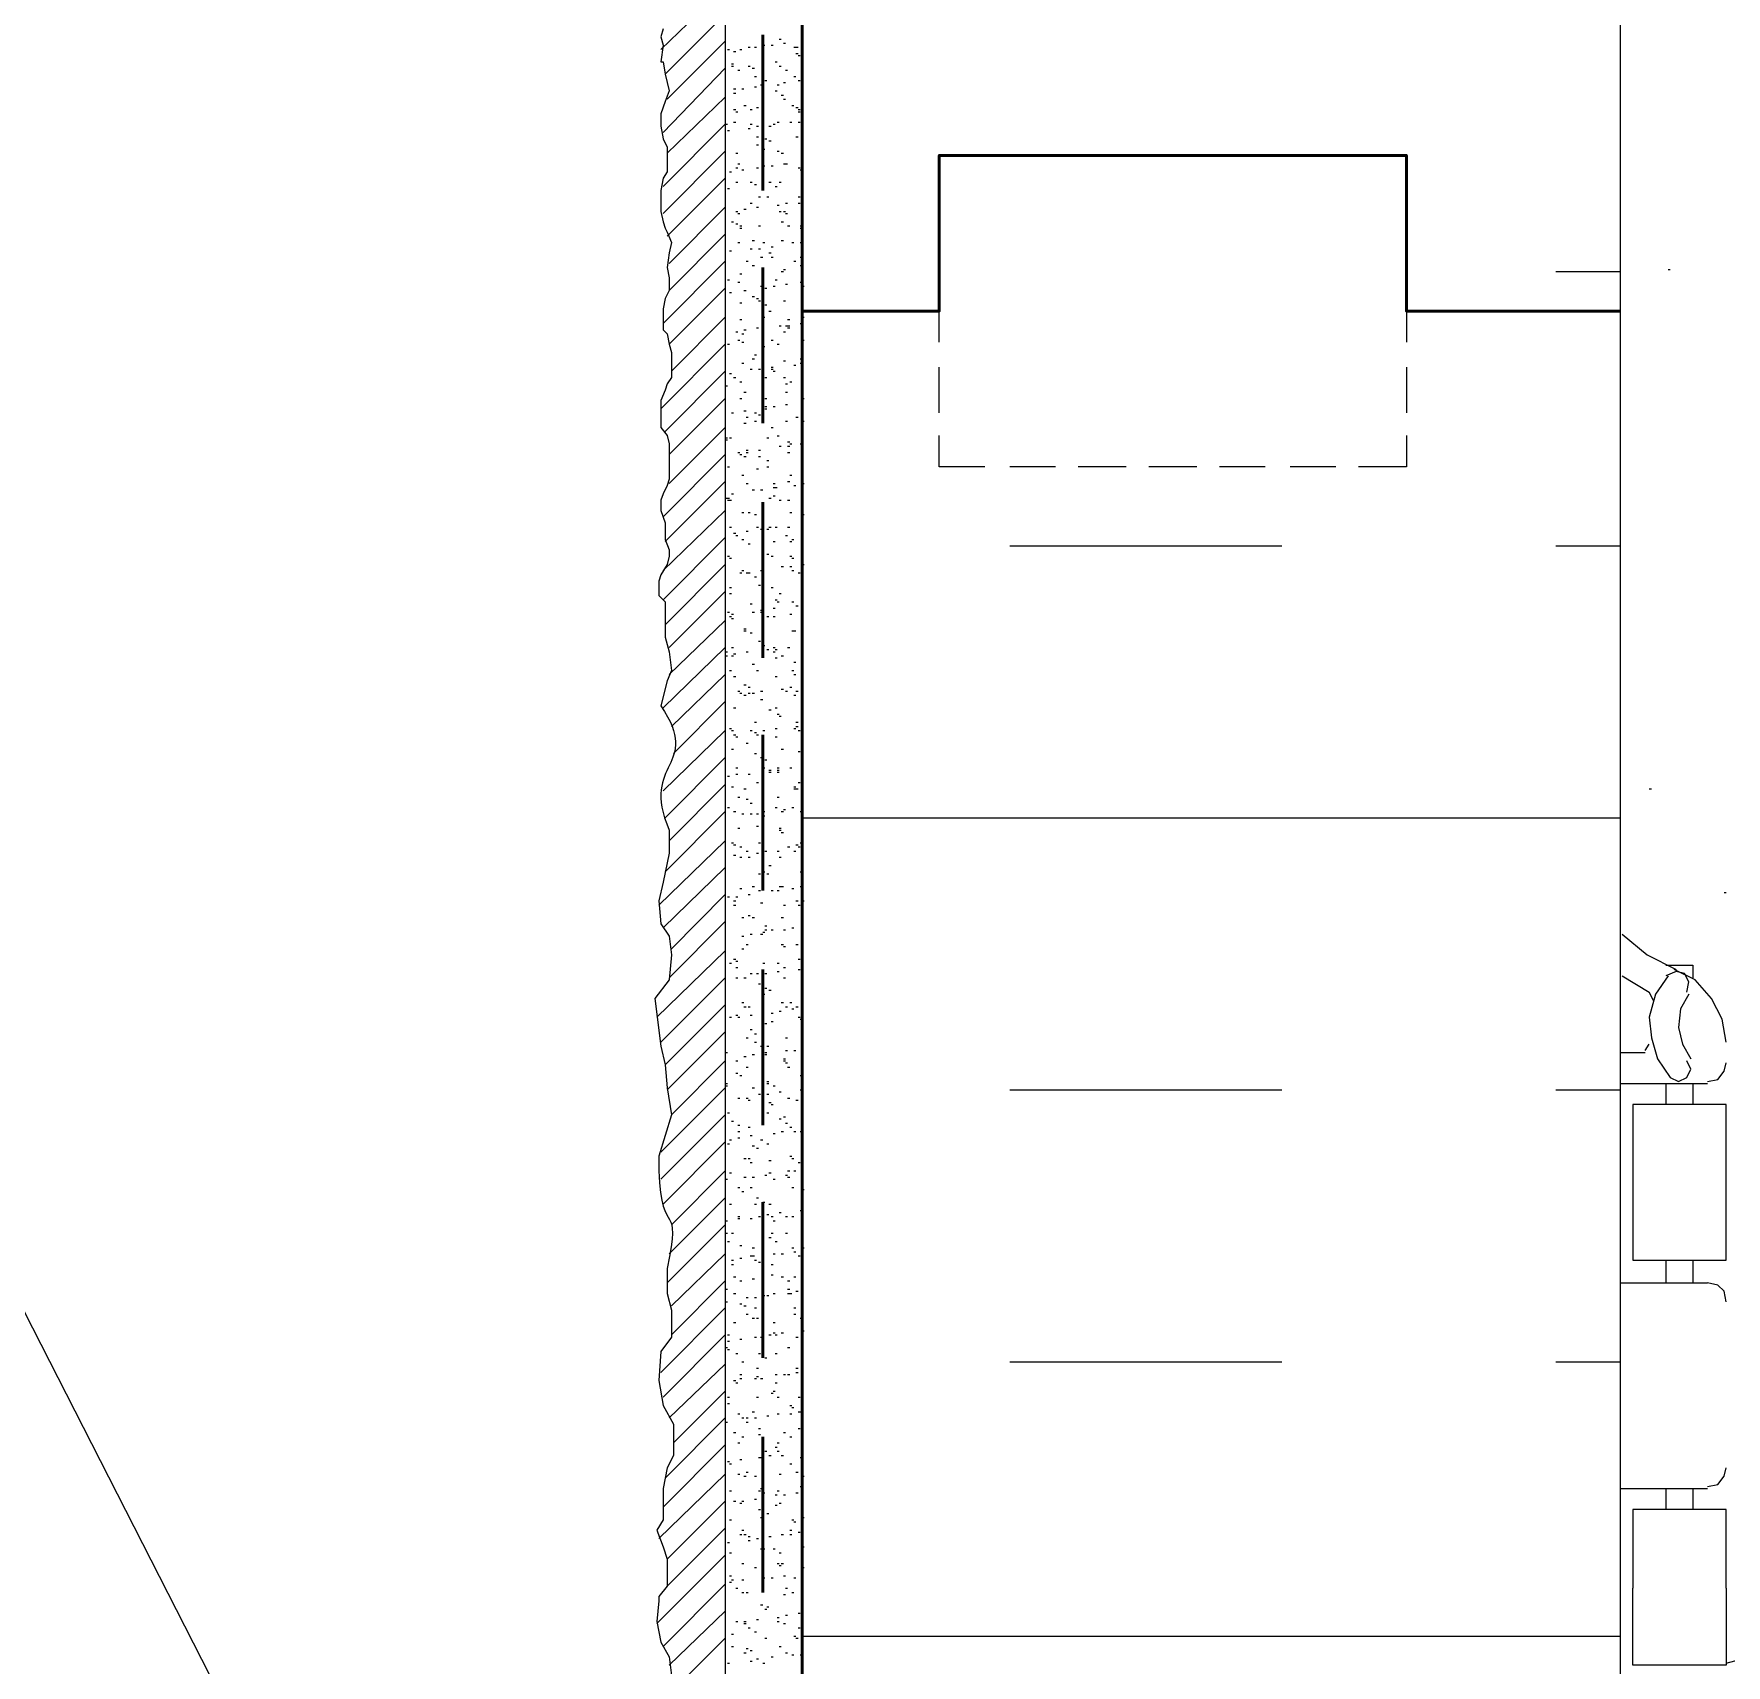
# Model space of a CAD drawing. Header units: millimetres. Extents: x 14 to 201, y 16 to 268.
# Drawn here: x 73.09 to 90.34, y 214.1 to 230.73 of the extents above; entities that cross this region are included whole.
import ezdxf

# ---------------------------------------------------------------- set-up
doc = ezdxf.new("R2010")
doc.units = ezdxf.units.MM
doc.header["$MEASUREMENT"] = 0
doc.layers.get('0').update_dxf_attribs({"linetype": 'CONTINUOUS'})

msp = doc.modelspace()

# ---------------------------------------------------------------- linework, layer by layer
at = {"color": 0, "linetype": 'Continuous', "lineweight": 15, "true_color": 0x000007}
for p, q in [((80.137, 256.476), (80.137, 210.651)), ((82.317, 227.584), (82.317, 227.902)), ((87.08, 227.902), (87.08, 227.584)), ((82.317, 226.864), (82.317, 227.33)), ((87.08, 227.33), (87.08, 226.864)), ((83.503, 226.314), (83.037, 226.314)), ((84.222, 226.314), (83.735, 226.314)), ((84.942, 226.314), (84.455, 226.314)), ((85.64, 226.314), (85.175, 226.314)), ((86.36, 226.314), (85.894, 226.314)), ((89.281, 221.128), (89.556, 220.959)), ((89.598, 220.874), (89.556, 220.959)), ((89.26, 220.345), (89.514, 220.345)), ((89.514, 220.366), (89.556, 220.43)), ((89.26, 220.028), (90.149, 220.028)), ((89.725, 220.028), (89.725, 219.816)), ((90.001, 220.028), (90.001, 219.816)), ((89.725, 218.228), (89.725, 217.996)), ((90.001, 218.228), (90.001, 217.996)), ((89.26, 217.996), (90.149, 217.996)), ((89.26, 215.9), (90.149, 215.9)), ((89.725, 215.9), (89.725, 215.688)), ((90.001, 215.9), (90.001, 215.688)), ((90.339, 214.122), (90.657, 214.207))]:
    msp.add_line(p, q, dxfattribs=at)
at = {"color": 0, "linetype": 'Continuous', "lineweight": 25, "true_color": 0x000007}
for p, q in [((89.26, 256.477), (89.26, 227.902)), ((89.26, 227.902), (89.26, 193.823))]:
    msp.add_line(p, q, dxfattribs=at)
at = {"color": 0, "linetype": 'Continuous', "lineweight": 15, "true_color": 0x656565}
for p, q in [((79.481, 230.569), (80.137, 231.204)), ((79.523, 230.315), (80.137, 230.928)), ((79.544, 230.061), (80.137, 230.653)), ((80.687, 230.674), (80.708, 230.674)), ((80.158, 230.569), (80.179, 230.569)), ((80.222, 230.547), (80.243, 230.547)), ((80.285, 230.569), (80.306, 230.569)), ((80.37, 230.59), (80.391, 230.59)), ((80.433, 230.59), (80.454, 230.59)), ((80.518, 230.611), (80.539, 230.611)), ((80.603, 230.611), (80.624, 230.611)), ((80.73, 230.632), (80.751, 230.632)), ((80.835, 230.59), (80.857, 230.59)), ((80.857, 230.59), (80.878, 230.59)), ((80.857, 230.526), (80.878, 230.526)), ((80.878, 230.505), (80.899, 230.505)), ((79.502, 229.722), (80.137, 230.378)), ((80.2, 230.42), (80.222, 230.42)), ((80.2, 230.399), (80.222, 230.399)), ((80.264, 230.357), (80.285, 230.357)), ((80.37, 230.399), (80.391, 230.399)), ((80.412, 230.378), (80.433, 230.378)), ((80.645, 230.441), (80.666, 230.441)), ((80.687, 230.399), (80.708, 230.399)), ((80.751, 230.357), (80.772, 230.357)), ((80.222, 230.166), (80.243, 230.166)), ((80.306, 230.166), (80.327, 230.166)), ((80.433, 230.293), (80.454, 230.293)), ((80.433, 230.188), (80.454, 230.188)), ((80.497, 230.209), (80.518, 230.209)), ((80.539, 230.251), (80.56, 230.251)), ((80.645, 230.145), (80.666, 230.145)), ((80.666, 230.209), (80.687, 230.209)), ((80.73, 230.23), (80.751, 230.23)), ((80.835, 230.293), (80.857, 230.293)), ((80.878, 230.251), (80.899, 230.251)), ((79.544, 229.51), (80.137, 230.082)), ((80.222, 230.124), (80.243, 230.124)), ((80.327, 229.997), (80.349, 229.997)), ((80.454, 229.976), (80.476, 229.976)), ((80.708, 230.103), (80.73, 230.103)), ((80.73, 230.061), (80.751, 230.061)), ((80.814, 229.997), (80.835, 229.997)), ((80.857, 229.976), (80.878, 229.976)), ((79.502, 229.172), (80.137, 229.807)), ((80.137, 229.806), (80.158, 229.806)), ((80.222, 229.955), (80.243, 229.955)), ((80.222, 229.828), (80.243, 229.828)), ((80.243, 229.934), (80.264, 229.934)), ((80.391, 229.955), (80.412, 229.955)), ((80.391, 229.806), (80.412, 229.806)), ((80.454, 229.785), (80.476, 229.785)), ((80.581, 229.785), (80.603, 229.785)), ((80.624, 229.806), (80.645, 229.806)), ((80.666, 229.828), (80.687, 229.828)), ((80.793, 229.828), (80.814, 229.828)), ((80.878, 229.955), (80.899, 229.955)), ((80.878, 229.934), (80.899, 229.934)), ((80.878, 229.828), (80.899, 229.828)), ((80.158, 229.743), (80.179, 229.743)), ((80.37, 229.764), (80.391, 229.764)), ((80.454, 229.679), (80.476, 229.679)), ((80.539, 229.658), (80.56, 229.658)), ((80.581, 229.637), (80.603, 229.637)), ((80.857, 229.679), (80.878, 229.679)), ((79.502, 228.896), (80.137, 229.531)), ((80.243, 229.51), (80.264, 229.51)), ((80.454, 229.595), (80.476, 229.595)), ((80.518, 229.553), (80.539, 229.553)), ((80.666, 229.531), (80.687, 229.531)), ((80.708, 229.51), (80.73, 229.51)), ((80.179, 229.32), (80.2, 229.32)), ((80.243, 229.362), (80.264, 229.362)), ((80.264, 229.404), (80.285, 229.404)), ((80.306, 229.341), (80.327, 229.341)), ((80.454, 229.362), (80.476, 229.362)), ((80.518, 229.383), (80.539, 229.383)), ((80.603, 229.383), (80.624, 229.383)), ((80.73, 229.404), (80.751, 229.404)), ((80.751, 229.404), (80.772, 229.404)), ((80.878, 229.362), (80.899, 229.362)), ((80.878, 229.362), (80.899, 229.362)), ((80.899, 229.341), (80.92, 229.341)), ((79.544, 228.664), (80.137, 229.256)), ((80.158, 229.15), (80.179, 229.15)), ((80.243, 229.214), (80.264, 229.214)), ((80.391, 229.214), (80.412, 229.214)), ((80.433, 229.193), (80.454, 229.193)), ((80.581, 229.214), (80.603, 229.214)), ((80.645, 229.171), (80.666, 229.171)), ((80.687, 229.214), (80.708, 229.214)), ((79.565, 228.388), (80.137, 228.96)), ((80.327, 228.939), (80.349, 228.939)), ((80.391, 229.002), (80.412, 229.002)), ((80.454, 228.96), (80.476, 228.96)), ((80.476, 229.066), (80.497, 229.066)), ((80.56, 229.066), (80.581, 229.066)), ((80.666, 228.981), (80.687, 228.981)), ((80.751, 229.002), (80.772, 229.002)), ((80.878, 229.066), (80.899, 229.066)), ((80.878, 229.002), (80.899, 229.002)), ((80.878, 229.002), (80.899, 229.002)), ((80.2, 228.812), (80.222, 228.812)), ((80.243, 228.918), (80.264, 228.918)), ((80.243, 228.79), (80.264, 228.79)), ((80.264, 228.896), (80.285, 228.896)), ((80.285, 228.769), (80.306, 228.769)), ((80.476, 228.769), (80.497, 228.769)), ((80.687, 228.918), (80.708, 228.918)), ((80.708, 228.812), (80.73, 228.812)), ((80.73, 228.918), (80.751, 228.918)), ((80.751, 228.896), (80.772, 228.896)), ((80.772, 228.769), (80.793, 228.769)), ((80.899, 228.769), (80.92, 228.769)), ((79.565, 228.113), (80.137, 228.685)), ((80.264, 228.6), (80.285, 228.6)), ((80.285, 228.748), (80.306, 228.748)), ((80.412, 228.621), (80.433, 228.621)), ((80.518, 228.6), (80.539, 228.6)), ((80.708, 228.621), (80.73, 228.621)), ((80.814, 228.6), (80.835, 228.6)), ((80.899, 228.748), (80.92, 228.748)), ((80.899, 228.6), (80.92, 228.6)), ((79.502, 227.775), (80.137, 228.41)), ((80.179, 228.515), (80.2, 228.515)), ((80.349, 228.41), (80.37, 228.41)), ((80.391, 228.537), (80.412, 228.537)), ((80.476, 228.537), (80.497, 228.537)), ((80.497, 228.452), (80.518, 228.452)), ((80.581, 228.494), (80.603, 228.494)), ((80.603, 228.558), (80.624, 228.558)), ((80.603, 228.452), (80.624, 228.452)), ((80.835, 228.41), (80.857, 228.41)), ((80.899, 228.452), (80.92, 228.452)), ((80.285, 228.282), (80.306, 228.282)), ((80.412, 228.367), (80.433, 228.367)), ((80.708, 228.304), (80.73, 228.304)), ((80.73, 228.325), (80.751, 228.325)), ((80.899, 228.367), (80.92, 228.367)), ((88.604, 228.304), (89.26, 228.304)), ((89.747, 228.325), (89.768, 228.325)), ((79.565, 227.563), (80.137, 228.134)), ((80.158, 228.219), (80.179, 228.219)), ((80.179, 228.092), (80.2, 228.092)), ((80.264, 228.198), (80.285, 228.198)), ((80.327, 228.113), (80.349, 228.113)), ((80.497, 228.155), (80.518, 228.155)), ((80.539, 228.134), (80.56, 228.134)), ((80.624, 228.155), (80.645, 228.155)), ((80.645, 228.219), (80.666, 228.219)), ((80.751, 228.177), (80.772, 228.177)), ((80.899, 228.198), (80.92, 228.198)), ((80.92, 228.155), (80.941, 228.155)), ((80.285, 227.986), (80.306, 227.986)), ((80.412, 228.05), (80.433, 228.05)), ((80.454, 228.029), (80.476, 228.029)), ((80.476, 228.007), (80.497, 228.007)), ((80.539, 227.965), (80.56, 227.965)), ((80.581, 227.902), (80.603, 227.902)), ((80.73, 228.007), (80.751, 228.007)), ((79.587, 227.288), (80.137, 227.838)), ((80.285, 227.817), (80.306, 227.817)), ((80.454, 227.732), (80.476, 227.732)), ((80.518, 227.838), (80.539, 227.838)), ((80.687, 227.753), (80.708, 227.753)), ((80.751, 227.753), (80.772, 227.753)), ((80.772, 227.817), (80.793, 227.817)), ((80.772, 227.753), (80.793, 227.753)), ((80.772, 227.732), (80.793, 227.732)), ((80.899, 227.774), (80.92, 227.774)), ((80.92, 227.838), (80.941, 227.838)), ((79.481, 226.907), (80.137, 227.563)), ((80.158, 227.563), (80.179, 227.563)), ((80.243, 227.69), (80.264, 227.69)), ((80.264, 227.605), (80.285, 227.605)), ((80.306, 227.669), (80.327, 227.669)), ((80.306, 227.584), (80.327, 227.584)), ((80.327, 227.711), (80.349, 227.711)), ((80.518, 227.542), (80.539, 227.542)), ((80.603, 227.605), (80.624, 227.605)), ((80.666, 227.563), (80.687, 227.563)), ((80.73, 227.69), (80.751, 227.69)), ((80.92, 227.605), (80.941, 227.605)), ((80.306, 227.372), (80.327, 227.372)), ((80.412, 227.415), (80.433, 227.415)), ((80.433, 227.457), (80.454, 227.457)), ((80.73, 227.394), (80.751, 227.394)), ((80.899, 227.415), (80.92, 227.415)), ((80.899, 227.372), (80.92, 227.372)), ((79.523, 226.674), (80.137, 227.288)), ((80.179, 227.266), (80.2, 227.266)), ((80.222, 227.224), (80.243, 227.224)), ((80.391, 227.309), (80.412, 227.309)), ((80.476, 227.309), (80.497, 227.309)), ((80.539, 227.224), (80.56, 227.224)), ((80.603, 227.33), (80.624, 227.33)), ((80.603, 227.309), (80.624, 227.309)), ((80.624, 227.288), (80.645, 227.288)), ((80.73, 227.224), (80.751, 227.224)), ((80.835, 227.351), (80.857, 227.351)), ((80.137, 227.139), (80.158, 227.139)), ((80.285, 227.182), (80.306, 227.182)), ((80.327, 227.076), (80.349, 227.076)), ((80.751, 227.161), (80.772, 227.161)), ((80.751, 227.076), (80.772, 227.076)), ((80.793, 227.182), (80.814, 227.182)), ((79.565, 226.441), (80.137, 227.012)), ((80.2, 226.864), (80.222, 226.864)), ((80.285, 227.012), (80.306, 227.012)), ((80.327, 226.886), (80.349, 226.886)), ((80.433, 226.864), (80.454, 226.864)), ((80.539, 227.012), (80.56, 227.012)), ((80.539, 226.928), (80.56, 226.928)), ((80.539, 226.907), (80.56, 226.907)), ((80.624, 226.928), (80.645, 226.928)), ((80.751, 226.949), (80.772, 226.949)), ((80.92, 227.012), (80.941, 227.012)), ((79.565, 226.145), (80.137, 226.716)), ((80.327, 226.759), (80.349, 226.759)), ((80.349, 226.822), (80.37, 226.822)), ((80.433, 226.78), (80.454, 226.78)), ((80.476, 226.843), (80.497, 226.843)), ((80.603, 226.716), (80.624, 226.716)), ((80.751, 226.78), (80.772, 226.78)), ((80.857, 226.822), (80.878, 226.822)), ((80.92, 226.78), (80.941, 226.78)), ((80.137, 226.61), (80.158, 226.61)), ((80.137, 226.589), (80.158, 226.589)), ((80.179, 226.61), (80.2, 226.61)), ((80.56, 226.61), (80.581, 226.61)), ((80.666, 226.631), (80.687, 226.631)), ((80.687, 226.526), (80.708, 226.526)), ((80.772, 226.568), (80.793, 226.568)), ((80.772, 226.526), (80.793, 226.526)), ((80.793, 226.547), (80.814, 226.547)), ((80.899, 226.547), (80.92, 226.547)), ((79.502, 225.806), (80.137, 226.441)), ((80.264, 226.462), (80.285, 226.462)), ((80.285, 226.441), (80.306, 226.441)), ((80.327, 226.42), (80.349, 226.42)), ((80.349, 226.483), (80.37, 226.483)), ((80.349, 226.462), (80.37, 226.462)), ((80.476, 226.483), (80.497, 226.483)), ((80.476, 226.42), (80.497, 226.42)), ((80.56, 226.378), (80.581, 226.378)), ((80.772, 226.462), (80.793, 226.462)), ((79.523, 225.552), (80.137, 226.166)), ((80.158, 226.314), (80.179, 226.314)), ((80.306, 226.229), (80.327, 226.229)), ((80.454, 226.293), (80.476, 226.293)), ((80.56, 226.314), (80.581, 226.314)), ((80.772, 226.166), (80.793, 226.166)), ((80.793, 226.229), (80.814, 226.229)), ((80.137, 225.996), (80.158, 225.996)), ((80.158, 225.996), (80.179, 225.996)), ((80.2, 226.039), (80.222, 226.039)), ((80.349, 226.145), (80.37, 226.145)), ((80.412, 226.081), (80.433, 226.081)), ((80.497, 226.081), (80.518, 226.081)), ((80.581, 225.996), (80.603, 225.996)), ((80.624, 226.145), (80.645, 226.145)), ((80.624, 226.102), (80.645, 226.102)), ((80.624, 226.018), (80.645, 226.018)), ((80.645, 226.102), (80.666, 226.102)), ((80.835, 226.123), (80.857, 226.123)), ((80.92, 226.145), (80.941, 226.145)), ((79.502, 225.256), (80.137, 225.87)), ((80.158, 225.975), (80.179, 225.975)), ((80.179, 225.975), (80.2, 225.975)), ((80.306, 225.848), (80.327, 225.848)), ((80.37, 225.848), (80.391, 225.848)), ((80.433, 225.827), (80.454, 225.827)), ((80.687, 225.975), (80.708, 225.975)), ((80.772, 225.975), (80.793, 225.975)), ((80.793, 225.848), (80.814, 225.848)), ((80.92, 225.827), (80.941, 225.827)), ((80.179, 225.7), (80.2, 225.7)), ((80.349, 225.658), (80.37, 225.658)), ((80.454, 225.7), (80.476, 225.7)), ((80.497, 225.679), (80.518, 225.679)), ((80.56, 225.679), (80.581, 225.679)), ((80.581, 225.7), (80.603, 225.7)), ((80.645, 225.7), (80.666, 225.7)), ((80.772, 225.7), (80.793, 225.7)), ((79.502, 224.959), (80.137, 225.594)), ((80.222, 225.637), (80.243, 225.637)), ((80.243, 225.615), (80.264, 225.615)), ((80.306, 225.573), (80.327, 225.573)), ((80.37, 225.531), (80.391, 225.531)), ((80.624, 225.552), (80.645, 225.552)), ((80.751, 225.615), (80.772, 225.615)), ((80.793, 225.552), (80.814, 225.552)), ((80.814, 225.573), (80.835, 225.573)), ((83.037, 225.51), (85.81, 225.51)), ((88.604, 225.51), (89.26, 225.51)), ((79.523, 224.705), (80.137, 225.319)), ((80.158, 225.404), (80.179, 225.404)), ((80.179, 225.383), (80.2, 225.383)), ((80.56, 225.425), (80.581, 225.425)), ((80.603, 225.404), (80.624, 225.404)), ((80.793, 225.404), (80.814, 225.404)), ((80.814, 225.383), (80.835, 225.383)), ((80.92, 225.319), (80.941, 225.319)), ((80.285, 225.235), (80.306, 225.235)), ((80.306, 225.256), (80.327, 225.256)), ((80.349, 225.235), (80.37, 225.235)), ((80.349, 225.235), (80.37, 225.235)), ((80.37, 225.235), (80.391, 225.235)), ((80.37, 225.235), (80.391, 225.235)), ((80.433, 225.192), (80.454, 225.192)), ((80.497, 225.256), (80.518, 225.256)), ((80.708, 225.298), (80.73, 225.298)), ((80.793, 225.298), (80.814, 225.298)), ((80.814, 225.256), (80.835, 225.256)), ((80.878, 225.235), (80.899, 225.235)), ((79.565, 224.473), (80.137, 225.044)), ((80.179, 225.086), (80.2, 225.086)), ((80.179, 225.023), (80.2, 225.023)), ((80.476, 225.107), (80.497, 225.107)), ((80.603, 225.086), (80.624, 225.086)), ((80.645, 224.959), (80.666, 224.959)), ((80.687, 225.023), (80.708, 225.023)), ((80.158, 224.832), (80.179, 224.832)), ((80.179, 224.79), (80.2, 224.79)), ((80.2, 224.811), (80.222, 224.811)), ((80.391, 224.917), (80.412, 224.917)), ((80.412, 224.832), (80.433, 224.832)), ((80.497, 224.854), (80.518, 224.854)), ((80.497, 224.832), (80.518, 224.832)), ((80.56, 224.79), (80.581, 224.79)), ((80.624, 224.875), (80.645, 224.875)), ((80.624, 224.79), (80.645, 224.79)), ((80.666, 224.938), (80.687, 224.938)), ((80.793, 224.811), (80.814, 224.811)), ((80.814, 224.938), (80.835, 224.938)), ((80.857, 224.896), (80.878, 224.896)), ((79.565, 224.197), (80.137, 224.748)), ((80.2, 224.769), (80.222, 224.769)), ((80.327, 224.663), (80.349, 224.663)), ((80.327, 224.642), (80.349, 224.642)), ((80.391, 224.621), (80.412, 224.621)), ((80.814, 224.642), (80.835, 224.642)), ((80.835, 224.642), (80.857, 224.642)), ((79.502, 223.859), (80.137, 224.473)), ((80.2, 224.472), (80.222, 224.472)), ((80.476, 224.536), (80.497, 224.536)), ((80.518, 224.494), (80.539, 224.494)), ((80.56, 224.451), (80.581, 224.451)), ((80.624, 224.472), (80.645, 224.472)), ((80.645, 224.451), (80.666, 224.451)), ((80.772, 224.472), (80.793, 224.472)), ((80.137, 224.43), (80.158, 224.43)), ((80.137, 224.388), (80.158, 224.388)), ((80.2, 224.388), (80.222, 224.388)), ((80.222, 224.409), (80.243, 224.409)), ((80.349, 224.43), (80.37, 224.43)), ((80.412, 224.303), (80.433, 224.303)), ((80.624, 224.43), (80.645, 224.43)), ((80.645, 224.367), (80.666, 224.367)), ((80.708, 224.388), (80.73, 224.388)), ((80.835, 224.324), (80.857, 224.324)), ((79.587, 223.668), (80.137, 224.197)), ((80.179, 224.24), (80.2, 224.24)), ((80.222, 224.176), (80.243, 224.176)), ((80.327, 224.091), (80.349, 224.091)), ((80.454, 224.24), (80.476, 224.24)), ((80.645, 224.176), (80.666, 224.176)), ((80.814, 224.24), (80.835, 224.24)), ((80.835, 224.197), (80.857, 224.197)), ((79.608, 223.393), (80.137, 223.922)), ((80.264, 224.028), (80.285, 224.028)), ((80.285, 224.007), (80.306, 224.007)), ((80.327, 223.986), (80.349, 223.986)), ((80.37, 224.07), (80.391, 224.07)), ((80.37, 224.007), (80.391, 224.007)), ((80.412, 224.007), (80.433, 224.007)), ((80.497, 224.028), (80.518, 224.028)), ((80.497, 223.943), (80.518, 223.943)), ((80.708, 224.049), (80.73, 224.049)), ((80.751, 224.028), (80.772, 224.028)), ((80.793, 224.07), (80.814, 224.07)), ((80.835, 223.986), (80.857, 223.986)), ((80.857, 224.028), (80.878, 224.028)), ((80.222, 223.859), (80.243, 223.859)), ((80.581, 223.838), (80.603, 223.838)), ((80.645, 223.859), (80.666, 223.859)), ((80.666, 223.795), (80.687, 223.795)), ((80.687, 223.774), (80.708, 223.774)), ((79.502, 223.012), (80.137, 223.626)), ((80.179, 223.647), (80.2, 223.647)), ((80.2, 223.626), (80.222, 223.626)), ((80.222, 223.584), (80.243, 223.584)), ((80.391, 223.626), (80.412, 223.626)), ((80.433, 223.711), (80.454, 223.711)), ((80.433, 223.605), (80.454, 223.605)), ((80.454, 223.584), (80.476, 223.584)), ((80.518, 223.626), (80.539, 223.626)), ((80.645, 223.647), (80.666, 223.647)), ((80.835, 223.647), (80.857, 223.647)), ((80.857, 223.711), (80.878, 223.711)), ((80.857, 223.668), (80.878, 223.668)), ((80.878, 223.626), (80.899, 223.626)), ((80.2, 223.435), (80.222, 223.435)), ((80.243, 223.562), (80.264, 223.562)), ((80.349, 223.499), (80.37, 223.499)), ((80.645, 223.562), (80.666, 223.562)), ((80.708, 223.435), (80.73, 223.435)), ((80.878, 223.414), (80.899, 223.414)), ((79.523, 222.737), (80.137, 223.351)), ((80.243, 223.245), (80.264, 223.245)), ((80.433, 223.393), (80.454, 223.393)), ((80.497, 223.351), (80.518, 223.351)), ((80.518, 223.245), (80.539, 223.245)), ((80.539, 223.329), (80.56, 223.329)), ((80.666, 223.245), (80.687, 223.245)), ((80.793, 223.245), (80.814, 223.245)), ((79.565, 222.504), (80.137, 223.076)), ((80.158, 223.16), (80.179, 223.16)), ((80.243, 223.181), (80.264, 223.181)), ((80.37, 223.181), (80.391, 223.181)), ((80.454, 223.097), (80.476, 223.097)), ((80.581, 223.224), (80.603, 223.224)), ((80.581, 223.203), (80.603, 223.203)), ((80.666, 223.224), (80.687, 223.224)), ((80.666, 223.203), (80.687, 223.203)), ((80.878, 223.097), (80.899, 223.097)), ((80.2, 223.054), (80.222, 223.054)), ((80.264, 222.948), (80.285, 222.948)), ((80.327, 223.033), (80.349, 223.033)), ((80.349, 222.927), (80.37, 222.927)), ((80.391, 222.885), (80.412, 222.885)), ((80.666, 222.948), (80.687, 222.948)), ((80.835, 223.054), (80.857, 223.054)), ((80.835, 223.033), (80.857, 223.033)), ((80.857, 223.033), (80.878, 223.033)), ((89.556, 223.033), (89.577, 223.033)), ((79.523, 222.187), (80.137, 222.8)), ((80.158, 222.843), (80.179, 222.843)), ((80.222, 222.8), (80.243, 222.8)), ((80.306, 222.779), (80.327, 222.779)), ((80.391, 222.779), (80.412, 222.779)), ((80.454, 222.779), (80.476, 222.779)), ((80.518, 222.8), (80.539, 222.8)), ((80.518, 222.758), (80.539, 222.758)), ((80.645, 222.843), (80.666, 222.843)), ((80.708, 222.8), (80.73, 222.8)), ((80.73, 222.821), (80.751, 222.821)), ((80.814, 222.843), (80.835, 222.843)), ((80.899, 222.8), (80.92, 222.8)), ((80.92, 222.737), (89.26, 222.737)), ((80.264, 222.631), (80.285, 222.631)), ((80.454, 222.652), (80.476, 222.652)), ((80.687, 222.631), (80.708, 222.631)), ((80.687, 222.61), (80.708, 222.61)), ((80.708, 222.589), (80.73, 222.589)), ((79.46, 221.848), (80.137, 222.504)), ((80.2, 222.483), (80.222, 222.483)), ((80.222, 222.462), (80.243, 222.462)), ((80.285, 222.44), (80.306, 222.44)), ((80.349, 222.398), (80.37, 222.398)), ((80.454, 222.377), (80.476, 222.377)), ((80.476, 222.483), (80.497, 222.483)), ((80.539, 222.398), (80.56, 222.398)), ((80.666, 222.398), (80.687, 222.398)), ((80.772, 222.44), (80.793, 222.44)), ((80.835, 222.398), (80.857, 222.398)), ((80.857, 222.462), (80.878, 222.462)), ((80.878, 222.44), (80.899, 222.44)), ((80.899, 222.483), (80.92, 222.483)), ((79.502, 221.615), (80.137, 222.229)), ((80.222, 222.356), (80.243, 222.356)), ((80.285, 222.335), (80.306, 222.335)), ((80.37, 222.335), (80.391, 222.335)), ((80.581, 222.25), (80.603, 222.25)), ((80.687, 222.335), (80.708, 222.335)), ((80.412, 222.038), (80.433, 222.038)), ((80.476, 222.165), (80.497, 222.165)), ((80.518, 222.187), (80.539, 222.187)), ((80.56, 222.165), (80.581, 222.165)), ((80.687, 222.038), (80.708, 222.038)), ((80.708, 222.038), (80.73, 222.038)), ((80.899, 222.187), (80.92, 222.187)), ((80.899, 222.038), (80.92, 222.038)), ((79.587, 221.403), (80.137, 221.954)), ((80.158, 221.932), (80.179, 221.932)), ((80.222, 221.89), (80.243, 221.89)), ((80.243, 221.932), (80.264, 221.932)), ((80.285, 222.017), (80.306, 222.017)), ((80.37, 221.954), (80.391, 221.954)), ((80.476, 221.996), (80.497, 221.996)), ((80.497, 221.869), (80.518, 221.869)), ((80.603, 221.996), (80.624, 221.996)), ((80.666, 221.996), (80.687, 221.996)), ((80.814, 222.017), (80.835, 222.017)), ((80.857, 221.89), (80.878, 221.89)), ((80.92, 221.89), (80.941, 221.89)), ((90.318, 221.975), (90.339, 221.975)), ((79.565, 221.107), (80.137, 221.679)), ((80.222, 221.848), (80.243, 221.848)), ((80.306, 221.721), (80.327, 221.721)), ((80.37, 221.742), (80.391, 221.742)), ((80.412, 221.721), (80.433, 221.721)), ((80.708, 221.721), (80.73, 221.721)), ((80.73, 221.848), (80.751, 221.848)), ((80.878, 221.848), (80.899, 221.848)), ((80.306, 221.53), (80.327, 221.53)), ((80.391, 221.552), (80.412, 221.552)), ((80.497, 221.552), (80.518, 221.552)), ((80.518, 221.573), (80.539, 221.573)), ((80.539, 221.636), (80.56, 221.636)), ((80.539, 221.594), (80.56, 221.594)), ((80.603, 221.594), (80.624, 221.594)), ((80.73, 221.594), (80.751, 221.594)), ((80.814, 221.615), (80.835, 221.615)), ((79.438, 220.705), (80.137, 221.382)), ((80.306, 221.403), (80.327, 221.403)), ((80.349, 221.446), (80.37, 221.446)), ((80.708, 221.446), (80.73, 221.446)), ((80.73, 221.424), (80.751, 221.424)), ((80.73, 221.424), (80.751, 221.424)), ((80.857, 221.446), (80.878, 221.446)), ((80.179, 221.255), (80.2, 221.255)), ((80.222, 221.297), (80.243, 221.297)), ((80.243, 221.276), (80.264, 221.276)), ((80.243, 221.213), (80.264, 221.213)), ((80.518, 221.255), (80.539, 221.255)), ((80.666, 221.255), (80.687, 221.255)), ((80.666, 221.171), (80.687, 221.171)), ((80.73, 221.213), (80.751, 221.213)), ((80.878, 221.297), (80.899, 221.297)), ((80.878, 221.192), (80.899, 221.192)), ((79.481, 220.451), (80.137, 221.107)), ((80.243, 221.107), (80.264, 221.107)), ((80.327, 221.107), (80.349, 221.107)), ((80.391, 221.149), (80.412, 221.149)), ((80.454, 221.149), (80.476, 221.149)), ((80.476, 221.044), (80.497, 221.044)), ((80.539, 221.149), (80.56, 221.149)), ((80.539, 221.001), (80.56, 221.001)), ((80.73, 221.107), (80.751, 221.107)), ((79.523, 220.218), (80.137, 220.832)), ((80.306, 220.853), (80.327, 220.853)), ((80.518, 220.938), (80.539, 220.938)), ((80.581, 220.98), (80.603, 220.98)), ((80.708, 220.853), (80.73, 220.853)), ((80.793, 220.853), (80.814, 220.853)), ((80.179, 220.705), (80.2, 220.705)), ((80.243, 220.726), (80.264, 220.726)), ((80.264, 220.705), (80.285, 220.705)), ((80.327, 220.811), (80.349, 220.811)), ((80.37, 220.811), (80.391, 220.811)), ((80.391, 220.726), (80.412, 220.726)), ((80.539, 220.641), (80.56, 220.641)), ((80.603, 220.747), (80.624, 220.747)), ((80.603, 220.662), (80.624, 220.662)), ((80.687, 220.768), (80.708, 220.768)), ((80.751, 220.811), (80.772, 220.811)), ((80.814, 220.789), (80.835, 220.789)), ((80.857, 220.811), (80.878, 220.811)), ((80.878, 220.705), (80.899, 220.705)), ((80.899, 220.684), (80.92, 220.684)), ((79.544, 219.964), (80.137, 220.557)), ((80.349, 220.493), (80.37, 220.493)), ((80.391, 220.578), (80.412, 220.578)), ((80.433, 220.536), (80.454, 220.536)), ((80.751, 220.493), (80.772, 220.493)), ((80.137, 220.345), (80.158, 220.345)), ((80.327, 220.303), (80.349, 220.303)), ((80.412, 220.324), (80.433, 220.324)), ((80.433, 220.451), (80.454, 220.451)), ((80.497, 220.409), (80.518, 220.409)), ((80.539, 220.345), (80.56, 220.345)), ((80.539, 220.324), (80.56, 220.324)), ((80.56, 220.409), (80.581, 220.409)), ((80.751, 220.366), (80.772, 220.366)), ((80.835, 220.366), (80.857, 220.366)), ((79.587, 219.71), (80.137, 220.26)), ((80.243, 220.26), (80.264, 220.26)), ((80.243, 220.133), (80.264, 220.133)), ((80.349, 220.197), (80.37, 220.197)), ((80.73, 220.281), (80.751, 220.281)), ((80.73, 220.26), (80.751, 220.26)), ((80.751, 220.239), (80.772, 220.239)), ((80.772, 220.197), (80.793, 220.197)), ((79.481, 219.329), (80.137, 219.985)), ((80.137, 220.028), (80.158, 220.028)), ((80.137, 220.006), (80.158, 220.006)), ((80.285, 220.112), (80.306, 220.112)), ((80.412, 219.985), (80.433, 219.985)), ((80.56, 220.049), (80.581, 220.049)), ((80.56, 220.028), (80.581, 220.028)), ((80.624, 220.006), (80.645, 220.006)), ((80.899, 220.112), (80.92, 220.112)), ((80.899, 219.964), (80.92, 219.964)), ((83.037, 219.964), (85.81, 219.964)), ((88.604, 219.964), (89.26, 219.964)), ((80.264, 219.879), (80.285, 219.879)), ((80.349, 219.879), (80.37, 219.879)), ((80.37, 219.858), (80.391, 219.858)), ((80.476, 219.922), (80.497, 219.922)), ((80.56, 219.922), (80.581, 219.922)), ((80.581, 219.837), (80.603, 219.837)), ((80.603, 219.816), (80.624, 219.816)), ((80.687, 219.943), (80.708, 219.943)), ((80.772, 219.879), (80.793, 219.879)), ((80.857, 219.858), (80.878, 219.858)), ((79.481, 219.054), (80.137, 219.71)), ((80.158, 219.731), (80.179, 219.731)), ((80.2, 219.646), (80.222, 219.646)), ((80.56, 219.731), (80.581, 219.731)), ((80.687, 219.668), (80.708, 219.668)), ((80.73, 219.689), (80.751, 219.689)), ((80.751, 219.625), (80.772, 219.625)), ((79.502, 218.8), (80.137, 219.435)), ((80.179, 219.456), (80.2, 219.456)), ((80.264, 219.604), (80.285, 219.604)), ((80.264, 219.541), (80.285, 219.541)), ((80.264, 219.477), (80.285, 219.477)), ((80.37, 219.583), (80.391, 219.583)), ((80.391, 219.498), (80.412, 219.498)), ((80.497, 219.456), (80.518, 219.456)), ((80.624, 219.52), (80.645, 219.52)), ((80.708, 219.541), (80.73, 219.541)), ((80.793, 219.583), (80.814, 219.583)), ((80.835, 219.541), (80.857, 219.541)), ((80.899, 219.541), (80.92, 219.541)), ((80.158, 219.414), (80.179, 219.414)), ((80.327, 219.265), (80.349, 219.265)), ((80.37, 219.265), (80.391, 219.265)), ((80.412, 219.393), (80.433, 219.393)), ((80.454, 219.371), (80.476, 219.371)), ((80.56, 219.414), (80.581, 219.414)), ((80.793, 219.287), (80.814, 219.287)), ((80.814, 219.265), (80.835, 219.265)), ((79.587, 218.588), (80.137, 219.139)), ((80.179, 219.117), (80.2, 219.117)), ((80.391, 219.223), (80.412, 219.223)), ((80.539, 219.096), (80.56, 219.096)), ((80.581, 219.244), (80.603, 219.244)), ((80.581, 219.117), (80.603, 219.117)), ((80.751, 219.096), (80.772, 219.096)), ((80.772, 219.138), (80.793, 219.138)), ((80.835, 219.138), (80.857, 219.138)), ((80.878, 219.223), (80.899, 219.223)), ((80.137, 219.054), (80.158, 219.054)), ((80.264, 218.969), (80.285, 218.969)), ((80.306, 218.927), (80.327, 218.927)), ((80.327, 219.075), (80.349, 219.075)), ((80.391, 218.969), (80.412, 218.969)), ((80.412, 219.075), (80.433, 219.075)), ((80.624, 219.054), (80.645, 219.054)), ((80.772, 219.075), (80.793, 219.075)), ((80.814, 218.969), (80.835, 218.969)), ((80.92, 218.948), (80.941, 218.948)), ((79.565, 218.292), (80.137, 218.863)), ((80.179, 218.8), (80.2, 218.8)), ((80.433, 218.8), (80.454, 218.8)), ((80.454, 218.863), (80.476, 218.863)), ((80.518, 218.821), (80.539, 218.821)), ((80.581, 218.8), (80.603, 218.8)), ((79.544, 217.996), (80.137, 218.588)), ((80.137, 218.63), (80.158, 218.63)), ((80.264, 218.673), (80.285, 218.673)), ((80.264, 218.652), (80.285, 218.652)), ((80.391, 218.652), (80.412, 218.652)), ((80.476, 218.673), (80.497, 218.673)), ((80.56, 218.694), (80.581, 218.694)), ((80.603, 218.673), (80.624, 218.673)), ((80.624, 218.63), (80.645, 218.63)), ((80.687, 218.715), (80.708, 218.715)), ((80.751, 218.673), (80.772, 218.673)), ((80.814, 218.673), (80.835, 218.673)), ((80.899, 218.736), (80.92, 218.736)), ((80.137, 218.504), (80.158, 218.504)), ((80.158, 218.419), (80.179, 218.419)), ((80.2, 218.504), (80.222, 218.504)), ((80.581, 218.461), (80.603, 218.461)), ((80.603, 218.504), (80.624, 218.504)), ((80.645, 218.419), (80.666, 218.419)), ((80.751, 218.504), (80.772, 218.504)), ((79.587, 217.763), (80.137, 218.292)), ((80.2, 218.228), (80.222, 218.228)), ((80.285, 218.377), (80.306, 218.377)), ((80.285, 218.249), (80.306, 218.249)), ((80.391, 218.271), (80.412, 218.271)), ((80.412, 218.355), (80.433, 218.355)), ((80.412, 218.271), (80.433, 218.271)), ((80.433, 218.228), (80.454, 218.228)), ((80.624, 218.292), (80.645, 218.292)), ((80.708, 218.292), (80.73, 218.292)), ((80.814, 218.355), (80.835, 218.355)), ((80.835, 218.313), (80.857, 218.313)), ((80.878, 218.271), (80.899, 218.271)), ((80.92, 218.355), (80.941, 218.355)), ((80.2, 218.186), (80.222, 218.186)), ((80.222, 218.059), (80.243, 218.059)), ((80.476, 218.207), (80.497, 218.207)), ((80.603, 218.186), (80.624, 218.186)), ((80.603, 218.08), (80.624, 218.08)), ((80.708, 218.059), (80.73, 218.059)), ((80.835, 218.059), (80.857, 218.059)), ((79.587, 217.466), (80.137, 218.017)), ((80.137, 217.932), (80.158, 217.932)), ((80.222, 217.89), (80.243, 217.89)), ((80.285, 218.017), (80.306, 218.017)), ((80.412, 218.038), (80.433, 218.038)), ((80.624, 217.89), (80.645, 217.89)), ((80.772, 218.017), (80.793, 218.017)), ((80.772, 217.932), (80.793, 217.932)), ((80.772, 217.89), (80.793, 217.89)), ((80.793, 217.89), (80.814, 217.89)), ((80.857, 217.911), (80.878, 217.911)), ((79.481, 217.085), (80.137, 217.742)), ((80.137, 217.805), (80.158, 217.805)), ((80.285, 217.784), (80.306, 217.784)), ((80.327, 217.763), (80.349, 217.763)), ((80.349, 217.847), (80.37, 217.847)), ((80.433, 217.847), (80.454, 217.847)), ((80.433, 217.741), (80.454, 217.741)), ((80.518, 217.869), (80.539, 217.869)), ((80.56, 217.869), (80.581, 217.869)), ((80.835, 217.741), (80.857, 217.741)), ((80.222, 217.593), (80.243, 217.593)), ((80.349, 217.678), (80.37, 217.678)), ((80.412, 217.636), (80.433, 217.636)), ((80.454, 217.636), (80.476, 217.636)), ((80.624, 217.593), (80.645, 217.593)), ((80.835, 217.678), (80.857, 217.678)), ((80.899, 217.636), (80.92, 217.636)), ((79.502, 216.831), (80.137, 217.466)), ((80.158, 217.466), (80.179, 217.466)), ((80.158, 217.403), (80.179, 217.403)), ((80.285, 217.424), (80.306, 217.424)), ((80.433, 217.445), (80.454, 217.445)), ((80.497, 217.445), (80.518, 217.445)), ((80.581, 217.466), (80.603, 217.466)), ((80.624, 217.488), (80.645, 217.488)), ((80.645, 217.466), (80.666, 217.466)), ((80.645, 217.466), (80.666, 217.466)), ((80.708, 217.488), (80.73, 217.488)), ((80.857, 217.445), (80.878, 217.445)), ((80.92, 217.509), (80.941, 217.509)), ((80.137, 217.339), (80.158, 217.339)), ((80.158, 217.318), (80.179, 217.318)), ((80.243, 217.276), (80.264, 217.276)), ((80.306, 217.191), (80.327, 217.191)), ((80.476, 217.276), (80.497, 217.276)), ((80.539, 217.234), (80.56, 217.234)), ((80.645, 217.276), (80.666, 217.276)), ((80.772, 217.339), (80.793, 217.339)), ((83.037, 217.191), (85.81, 217.191)), ((88.604, 217.191), (89.26, 217.191)), ((79.565, 216.62), (80.137, 217.17)), ((80.285, 217.064), (80.306, 217.064)), ((80.285, 217.022), (80.306, 217.022)), ((80.433, 217.022), (80.454, 217.022)), ((80.454, 217.128), (80.476, 217.128)), ((80.454, 217.043), (80.476, 217.043)), ((80.497, 217.022), (80.518, 217.022)), ((80.645, 217.064), (80.666, 217.064)), ((80.73, 217.064), (80.751, 217.064)), ((80.772, 217.064), (80.793, 217.064)), ((80.857, 217.128), (80.878, 217.128)), ((80.857, 217.085), (80.878, 217.085)), ((79.608, 216.366), (80.137, 216.895)), ((80.222, 217.001), (80.243, 217.001)), ((80.243, 216.979), (80.264, 216.979)), ((80.603, 216.874), (80.624, 216.874)), ((80.624, 216.895), (80.645, 216.895)), ((80.645, 216.979), (80.666, 216.979)), ((80.158, 216.831), (80.179, 216.831)), ((80.158, 216.768), (80.179, 216.768)), ((80.412, 216.683), (80.433, 216.683)), ((80.454, 216.831), (80.476, 216.831)), ((80.666, 216.831), (80.687, 216.831)), ((80.793, 216.747), (80.814, 216.747)), ((80.814, 216.726), (80.835, 216.726)), ((80.878, 216.831), (80.899, 216.831)), ((80.878, 216.683), (80.899, 216.683)), ((80.899, 216.683), (80.92, 216.683)), ((79.523, 216.006), (80.137, 216.62)), ((80.137, 216.577), (80.158, 216.577)), ((80.264, 216.662), (80.285, 216.662)), ((80.306, 216.62), (80.327, 216.62)), ((80.349, 216.62), (80.37, 216.62)), ((80.349, 216.577), (80.37, 216.577)), ((80.433, 216.62), (80.454, 216.62)), ((80.476, 216.514), (80.497, 216.514)), ((80.56, 216.641), (80.581, 216.641)), ((80.666, 216.662), (80.687, 216.662)), ((80.793, 216.662), (80.814, 216.662)), ((80.878, 216.514), (80.899, 216.514)), ((79.502, 215.71), (80.137, 216.345)), ((80.222, 216.471), (80.243, 216.471)), ((80.264, 216.366), (80.285, 216.366)), ((80.306, 216.429), (80.327, 216.429)), ((80.476, 216.45), (80.497, 216.45)), ((80.666, 216.366), (80.687, 216.366)), ((80.73, 216.471), (80.751, 216.471)), ((80.793, 216.429), (80.814, 216.429)), ((80.158, 216.175), (80.179, 216.175)), ((80.158, 216.175), (80.179, 216.175)), ((80.285, 216.196), (80.306, 216.196)), ((80.476, 216.218), (80.497, 216.218)), ((80.497, 216.218), (80.518, 216.218)), ((80.539, 216.281), (80.56, 216.281)), ((80.581, 216.239), (80.603, 216.239)), ((80.645, 216.323), (80.666, 216.323)), ((80.666, 216.281), (80.687, 216.281)), ((80.708, 216.239), (80.73, 216.239)), ((80.899, 216.218), (80.92, 216.218)), ((79.46, 215.392), (80.137, 216.048)), ((80.179, 216.154), (80.2, 216.154)), ((80.264, 216.048), (80.285, 216.048)), ((80.327, 216.027), (80.349, 216.027)), ((80.349, 216.069), (80.37, 216.069)), ((80.433, 216.027), (80.454, 216.027)), ((80.687, 216.048), (80.708, 216.048)), ((80.793, 216.154), (80.814, 216.154)), ((80.857, 216.069), (80.878, 216.069)), ((80.92, 216.027), (80.941, 216.027)), ((80.179, 215.879), (80.2, 215.879)), ((80.476, 215.879), (80.497, 215.879)), ((80.497, 215.9), (80.518, 215.9)), ((80.518, 215.858), (80.539, 215.858)), ((80.645, 215.837), (80.666, 215.837)), ((80.666, 215.879), (80.687, 215.879)), ((80.73, 215.837), (80.751, 215.837)), ((80.857, 215.858), (80.878, 215.858)), ((80.899, 215.921), (80.92, 215.921)), ((79.544, 215.18), (80.137, 215.773)), ((80.222, 215.773), (80.243, 215.773)), ((80.285, 215.752), (80.306, 215.752)), ((80.306, 215.773), (80.327, 215.773)), ((80.433, 215.794), (80.454, 215.794)), ((80.476, 215.688), (80.497, 215.688)), ((80.56, 215.646), (80.581, 215.646)), ((80.645, 215.731), (80.666, 215.731)), ((80.687, 215.752), (80.708, 215.752)), ((79.544, 214.905), (80.137, 215.498)), ((80.179, 215.582), (80.2, 215.582)), ((80.306, 215.477), (80.327, 215.477)), ((80.497, 215.604), (80.518, 215.604)), ((80.793, 215.477), (80.814, 215.477)), ((80.814, 215.582), (80.835, 215.582)), ((80.835, 215.561), (80.857, 215.561)), ((80.92, 215.604), (80.941, 215.604)), ((80.158, 215.35), (80.179, 215.35)), ((80.285, 215.434), (80.306, 215.434)), ((80.327, 215.434), (80.349, 215.434)), ((80.37, 215.413), (80.391, 215.413)), ((80.37, 215.371), (80.391, 215.371)), ((80.454, 215.392), (80.476, 215.392)), ((80.581, 215.413), (80.603, 215.413)), ((80.708, 215.434), (80.73, 215.434)), ((80.793, 215.434), (80.814, 215.434)), ((80.878, 215.455), (80.899, 215.455)), ((80.92, 215.307), (80.941, 215.307)), ((79.438, 214.524), (80.137, 215.223)), ((80.179, 215.244), (80.2, 215.244)), ((80.306, 215.138), (80.327, 215.138)), ((80.497, 215.286), (80.518, 215.286)), ((80.518, 215.286), (80.539, 215.286)), ((80.624, 215.286), (80.645, 215.286)), ((80.666, 215.138), (80.687, 215.138)), ((80.687, 215.244), (80.708, 215.244)), ((80.708, 215.138), (80.73, 215.138)), ((80.179, 215.011), (80.2, 215.011)), ((80.2, 214.969), (80.222, 214.969)), ((80.306, 214.969), (80.327, 214.969)), ((80.433, 215.096), (80.454, 215.096)), ((80.518, 214.99), (80.539, 214.99)), ((80.518, 214.99), (80.539, 214.99)), ((80.603, 214.99), (80.624, 214.99)), ((80.687, 215.117), (80.708, 215.117)), ((80.73, 215.011), (80.751, 215.011)), ((80.835, 214.99), (80.857, 214.99)), ((80.92, 215.096), (80.941, 215.096)), ((79.502, 214.291), (80.137, 214.926)), ((80.179, 214.947), (80.2, 214.947)), ((80.243, 214.884), (80.264, 214.884)), ((80.306, 214.842), (80.327, 214.842)), ((80.306, 214.842), (80.327, 214.842)), ((80.349, 214.842), (80.37, 214.842)), ((80.73, 214.821), (80.751, 214.821)), ((80.751, 214.884), (80.772, 214.884)), ((80.814, 214.842), (80.835, 214.842)), ((79.565, 214.101), (80.137, 214.651)), ((80.497, 214.715), (80.518, 214.715)), ((80.539, 214.672), (80.56, 214.672)), ((80.539, 214.672), (80.56, 214.672)), ((80.56, 214.694), (80.581, 214.694)), ((80.751, 214.609), (80.772, 214.609)), ((80.878, 214.63), (80.899, 214.63)), ((80.243, 214.545), (80.264, 214.545)), ((80.327, 214.545), (80.349, 214.545)), ((80.327, 214.524), (80.349, 214.524)), ((80.37, 214.482), (80.391, 214.482)), ((80.433, 214.439), (80.454, 214.439)), ((80.454, 214.566), (80.476, 214.566)), ((80.666, 214.588), (80.687, 214.588)), ((80.666, 214.545), (80.687, 214.545)), ((80.73, 214.524), (80.751, 214.524)), ((80.878, 214.482), (80.899, 214.482)), ((79.565, 213.805), (80.137, 214.376)), ((80.2, 214.418), (80.222, 214.418)), ((80.2, 214.291), (80.222, 214.291)), ((80.349, 214.27), (80.37, 214.27)), ((80.539, 214.376), (80.56, 214.376)), ((80.687, 214.291), (80.708, 214.291)), ((80.835, 214.397), (80.857, 214.397)), ((80.857, 214.376), (80.878, 214.376)), ((80.92, 214.397), (89.26, 214.397)), ((80.158, 214.122), (80.179, 214.122)), ((80.327, 214.228), (80.349, 214.228)), ((80.391, 214.249), (80.412, 214.249)), ((80.391, 214.143), (80.412, 214.143)), ((80.454, 214.164), (80.476, 214.164)), ((80.518, 214.122), (80.539, 214.122)), ((80.603, 214.186), (80.624, 214.186)), ((80.751, 214.228), (80.772, 214.228)), ((80.814, 214.207), (80.835, 214.207)), ((80.899, 214.207), (80.92, 214.207))]:
    msp.add_line(p, q, dxfattribs=at)
at = {"color": 0, "linetype": 'Continuous', "lineweight": 53, "true_color": 0x000007}
for p, q in [((80.518, 229.129), (80.518, 230.717)), ((80.518, 226.759), (80.518, 228.346)), ((80.92, 193.823), (80.92, 227.901)), ((80.518, 224.367), (80.518, 225.954)), ((80.518, 221.996), (80.518, 223.584)), ((80.518, 219.604), (80.518, 221.192)), ((80.518, 217.234), (80.518, 218.821)), ((80.518, 214.842), (80.518, 216.429))]:
    msp.add_line(p, q, dxfattribs=at)
for points in [[(89.26, 227.902), (87.08, 227.902), (87.08, 229.489), (82.317, 229.489), (82.317, 227.902), (80.92, 227.902), (80.92, 256.477)], [(80.92, 227.902), (82.317, 227.902), (82.317, 229.489), (87.08, 229.489), (87.08, 227.902), (89.26, 227.902)]]:
    msp.add_lwpolyline(points, dxfattribs=at)
at = {"color": 0, "linetype": 'Continuous', "lineweight": 25, "true_color": 0x000007}
msp.add_lwpolyline([(76.179, 211.455), (61.955, 239.332), (55.541, 239.332)], dxfattribs=at)
at = {"color": 0, "linetype": 'Continuous', "lineweight": 15, "true_color": 0x000007}
for points in [[(79.502, 230.78), (79.481, 230.696), (79.502, 230.611), (79.481, 230.442), (79.502, 230.442), (79.523, 230.315), (79.565, 230.145), (79.523, 230.039), (79.481, 229.912), (79.481, 229.785), (79.502, 229.658), (79.544, 229.574), (79.544, 229.32), (79.502, 229.256), (79.481, 229.129), (79.481, 228.918), (79.502, 228.812), (79.523, 228.748), (79.544, 228.706), (79.587, 228.6), (79.565, 228.494), (79.544, 228.346), (79.565, 228.24), (79.565, 228.113), (79.523, 228.029), (79.502, 227.923), (79.502, 227.711), (79.544, 227.669), (79.565, 227.563), (79.587, 227.478), (79.587, 227.224), (79.544, 227.161), (79.523, 227.097), (79.481, 226.991), (79.481, 226.716), (79.544, 226.632), (79.565, 226.547), (79.565, 226.187), (79.544, 226.124), (79.502, 226.039), (79.481, 225.975), (79.481, 225.87), (79.523, 225.743), (79.523, 225.573), (79.565, 225.467), (79.565, 225.404), (79.544, 225.319), (79.481, 225.213), (79.46, 225.15), (79.46, 225.002), (79.523, 224.938), (79.523, 224.578), (79.565, 224.43), (79.587, 224.24), (79.544, 224.134), (79.481, 223.88)], [(82.783, 226.314), (82.317, 226.314), (82.317, 226.632)], [(87.08, 226.632), (87.08, 226.314), (86.593, 226.314)], [(79.565, 222.61), (79.565, 222.377), (79.502, 222.081), (79.46, 221.89), (79.481, 221.657), (79.565, 221.53), (79.587, 221.34), (79.565, 221.086), (79.417, 220.895), (79.481, 220.409), (79.523, 220.218), (79.544, 219.985), (79.587, 219.71), (79.46, 219.287), (79.46, 219.139)], [(89.281, 221.552), (89.535, 221.34), (89.831, 221.192)], [(89.725, 221.234), (90.001, 221.234), (90.001, 221.107)], [(89.937, 220.959), (89.958, 221.065), (89.916, 221.149), (89.831, 221.171), (89.725, 221.128)], [(90.339, 220.451), (90.297, 220.684), (90.191, 220.895), (90.022, 221.086), (89.81, 221.192)], [(89.747, 221.128), (89.62, 220.938), (89.556, 220.705), (89.577, 220.493), (89.641, 220.281), (89.768, 220.091)], [(89.958, 220.938), (89.874, 220.789), (89.852, 220.599), (89.895, 220.43), (89.979, 220.281)], [(89.768, 220.091), (89.852, 220.049), (89.937, 220.091), (89.979, 220.176), (89.937, 220.26)], [(90.149, 220.049), (90.255, 220.07), (90.318, 220.155), (90.339, 220.239)], [(79.544, 218.144), (79.544, 217.89), (79.587, 217.72), (79.587, 217.445), (79.481, 217.297), (79.46, 217.001), (79.502, 216.747), (79.608, 216.556), (79.608, 216.239), (79.544, 216.112), (79.502, 215.9), (79.502, 215.583), (79.438, 215.477), (79.502, 215.307), (79.544, 215.18), (79.544, 214.905), (79.46, 214.799), (79.46, 214.757), (79.438, 214.545), (79.481, 214.334), (79.565, 214.186), (79.587, 213.995)], [(90.339, 217.805), (90.318, 217.911), (90.255, 217.974), (90.149, 217.996)], [(90.149, 215.921), (90.255, 215.942), (90.318, 216.027), (90.339, 216.112)], [(90.339, 214.884), (90.339, 215.688), (89.387, 215.688), (89.387, 214.884)], [(90.339, 214.884), (90.339, 214.101), (89.387, 214.101), (89.387, 214.884)]]:
    msp.add_lwpolyline(points, dxfattribs=at)
msp.add_lwpolyline([(89.387, 218.228), (90.339, 218.228), (90.339, 219.816), (89.387, 219.816)], close=True, dxfattribs=at)
for points in [[(79.481, 223.88), (79.904, 223.238), (79.261, 223.328), (79.565, 222.61)], [(79.46, 219.139), (79.485, 218.413), (79.696, 218.872), (79.544, 218.144)]]:
    msp.add_open_spline(points, degree=3, dxfattribs=at)

doc.saveas('drawing.dxf')
